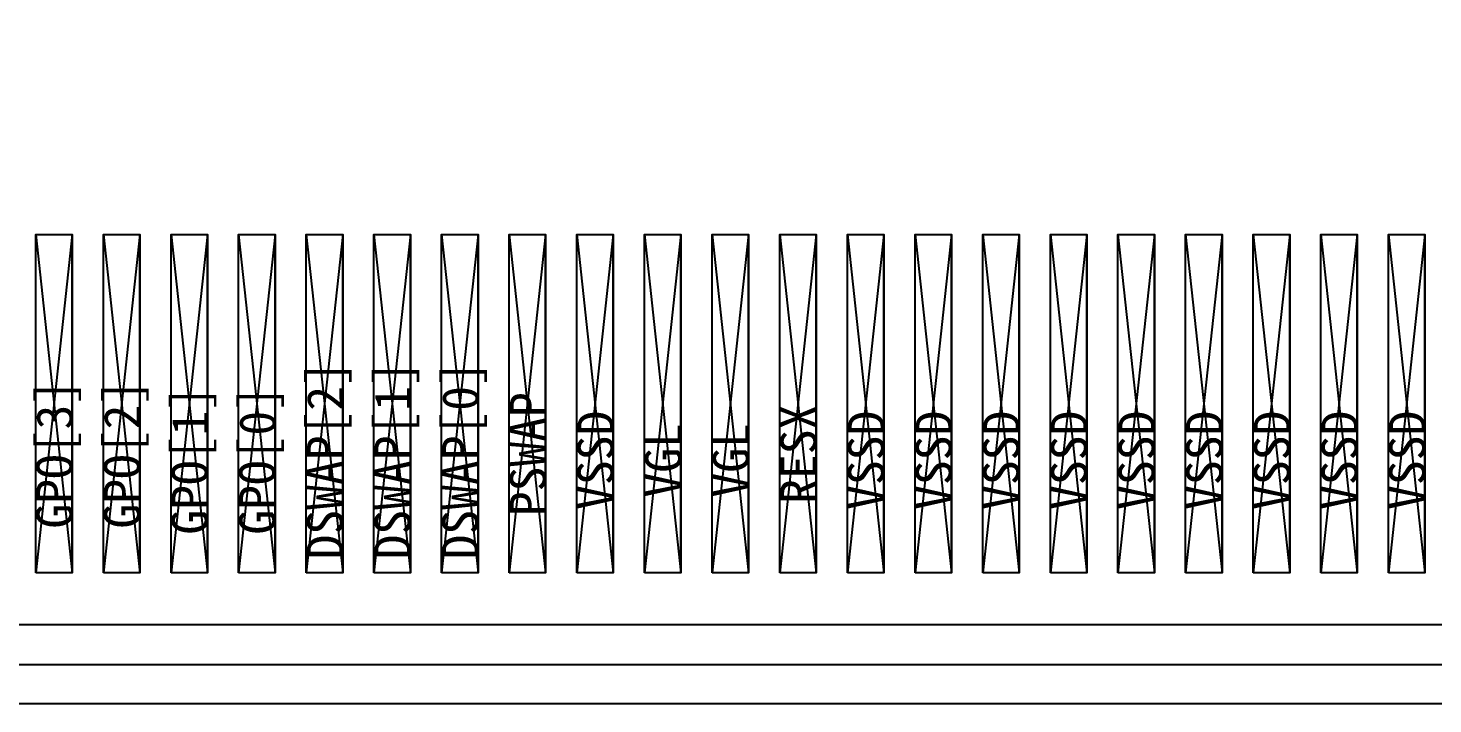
# Model space of a CAD drawing. Header units: millimetres. Extents: x 427 to 2444, y 137 to 817.
# Drawn here: x 1134.297 to 1136.997, y 299.449 to 300.748 of the extents above; entities that cross this region are included whole.
import ezdxf
from ezdxf.enums import TextEntityAlignment as Align

# ---------------------------------------------------------------- set-up
doc = ezdxf.new("R2010")
doc.units = ezdxf.units.MM
for name, color, linetype in [('L240', 60, 'Continuous'), ('L63', 4, 'Continuous'), ('L90', 1, 'Continuous')]:
    doc.layers.add(name, color=color, linetype=linetype)
doc.styles.add('txt', font='simhei.ttf')

# ---------------------------------------------------------------- blocks, each defined once
blk = doc.blocks.new('FPC_3D95_NAME_130')
at = {"layer": 'L240', "style": 'txt'}
for s, p in [('DSWAP[2]', (12.513, 0.113)), ('DSWAP[1]', (12.643, 0.113)), ('DSWAP[0]', (12.773, 0.113)), ('GPO[3]', (11.993, 0.124666)), ('GPO[2]', (12.123, 0.124666)), ('GPO[1]', (12.253, 0.113)), ('GPO[0]', (12.383, 0.113)), ('PSWAP', (12.903, 0.124666)), ('RESX', (13.423, 0.124666)), ('VSSD', (13.033, 0.113)), ('VSSD', (13.553, 0.113)), ('VSSD', (13.683, 0.113)), ('VSSD', (13.813, 0.113)), ('VSSD', (13.943, 0.113)), ('VSSD', (14.073, 0.113)), ('VSSD', (14.203, 0.113)), ('VSSD', (14.333, 0.113)), ('VSSD', (14.463, 0.113)), ('VSSD', (14.593, 0.113)), ('VGL', (13.163, 0.113)), ('VGL', (13.293, 0.113))]:
    blk.add_text(s, height=0.07, rotation=90, dxfattribs=at).set_placement(p, align=Align.MIDDLE_CENTER)
blk = doc.blocks.new('FPC_PAD_UNIT')
at = {"color": 5, "linetype": 'Continuous'}
blk.add_lwpolyline([(0.001, 0.551), (0.071, -0.099), (0.071, 0.551), (0.001, -0.099)], dxfattribs=at)
at = {"layer": 'L63', "color": 5}
blk.add_lwpolyline([(0.001, -0.099), (0.001, 0.551), (0.071, 0.551), (0.071, -0.099), (0.001, -0.099)], close=True, dxfattribs=at)
blk = doc.blocks.new('FPC_ALL')
at = {"row_count": 1, "column_count": 203, "row_spacing": 0.652, "column_spacing": 0.13}
blk.add_blockref('FPC_PAD_UNIT', (0, 0.1), dxfattribs=at)
blk.add_blockref('FPC_3D95_NAME_130', (0.004, 0.104))
blk = doc.blocks.new('IC_FPC_OLB_ALL')
blk.add_blockref('FPC_ALL', (1.892, -0.05))

msp = doc.modelspace()

# ---------------------------------------------------------------- linework, layer by layer
at = {"color": 7}
msp.add_lwpolyline([(1098.62116, 377.73137), (1172.6725, 377.73137, -0.4142163), (1172.8725, 377.53137), (1172.87178, 299.64937, -0.4142109), (1172.67178, 299.44937), (1098.62178, 299.44937, -0.4142112), (1098.42178, 299.64937), (1098.42116, 377.53137, -0.4142159)], format="xyb", close=True, dxfattribs=at)
at = {"color": 6}
msp.add_lwpolyline([(1098.64616, 377.65637), (1172.6475, 377.65637, -0.4142163), (1172.7975, 377.50637), (1172.79678, 299.67437, -0.4142109), (1172.64678, 299.52437), (1098.64678, 299.52437, -0.4142112), (1098.49678, 299.67437), (1098.49616, 377.50637, -0.4142159)], format="xyb", close=True, dxfattribs=at)
at = {"layer": 'L90', "color": 7}
msp.add_lwpolyline([(1098.68183, 299.60137), (1098.68183, 377.63137), (1172.61183, 377.63137), (1172.61183, 299.60137), (1098.68183, 299.60137)], close=True, dxfattribs=at)

# ---------------------------------------------------------------- block references
msp.add_blockref('IC_FPC_OLB_ALL', (1120.45883, 299.75037))

doc.saveas('drawing.dxf')
